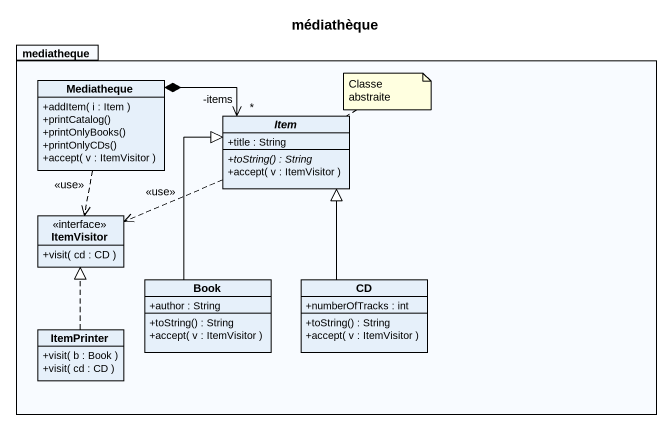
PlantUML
@startuml
title médiathèque
hide circle
hide empty members
skinparam classAttributeIconSize 0
package mediatheque {
  class Mediatheque {
    +addItem( i : Item )
    +printCatalog()
    +printOnlyBooks()
    +printOnlyCDs()
    +accept( v : ItemVisitor )
  }
  abstract class Item {
    +title : String
    {abstract} +toString() : String
    +accept( v : ItemVisitor )
  }
  interface ItemVisitor {
    +visit( cd : CD )
  }
  class Book {
    +author : String
    +toString() : String
    +accept( v : ItemVisitor )
  }
  class CD {
    +numberOfTracks : int
    +toString() : String
    +accept( v : ItemVisitor )
  }
  class ItemPrinter {
    +visit( b : Book )
    +visit( cd : CD )
  }
}
Mediatheque *-right-> "*\n-items" Item
Mediatheque ..> ItemVisitor : <<use>>
Item .left.> ItemVisitor : <<use>>
Book -up-|> Item
CD -up-|> Item
ItemPrinter .up.|> ItemVisitor
note top of Item : Classe abstraite
@enduml
